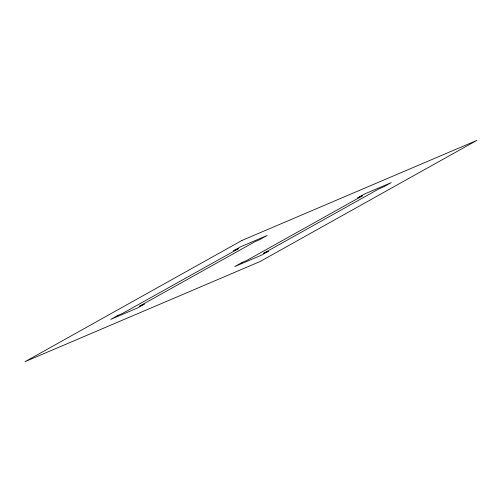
<?xml version="1.0" encoding="UTF-8"?>
<svg xmlns="http://www.w3.org/2000/svg" width="502" height="502" viewBox="0 0 502 502"><rect width="100%" height="100%" fill="white"/><g stroke="black" fill="none" stroke-linecap="round" stroke-linejoin="round"><path stroke-width="0.75" d="M241.97 240.439L25.1 361.635L260.03 261.561L476.9 140.365L241.97 240.439M117.989 315.344L110.76 319.385L137.071 308.172L144.3 304.137L139.606 306.138L255.267 241.5L259.967 239.498L267.196 235.457L240.885 246.664L233.656 250.705L238.356 248.703L122.689 313.342L117.989 315.344M242.033 262.502L234.804 266.543L261.115 255.336L268.344 251.295L263.644 253.297L379.311 188.658L384.011 186.656L391.24 182.615L364.929 193.828L357.7 197.863L362.394 195.862L246.733 260.5L242.033 262.502"/></g></svg>
